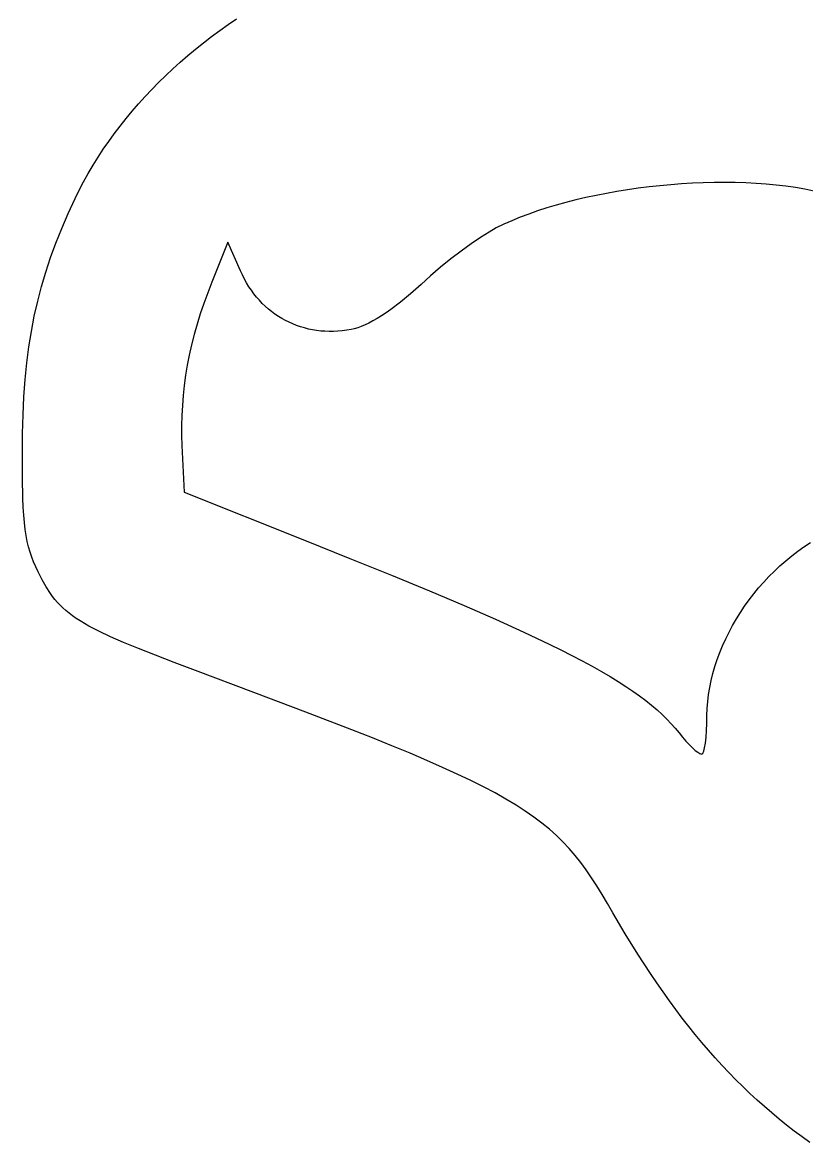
# Model space of a CAD drawing. Extents: x 27 to 7227, y -6929 to 395.
# Drawn here: x 139 to 966, y -5211 to -4029 of the extents above; entities that cross this region are included whole.
import ezdxf

# ---------------------------------------------------------------- set-up
doc = ezdxf.new("R2010")
doc.units = 0

msp = doc.modelspace()

# ---------------------------------------------------------------- linework, layer by layer
at = {"layer": 'Layer 1'}
for p, q in [((355.583675, -4031.73273), (364.559591, -4025.597419)), ((338.116588, -4044.39363), (346.768505, -4037.998558)), ((346.768505, -4037.998558), (355.583675, -4031.73273)), ((321.312542, -4057.566418), (329.630431, -4050.916674)), ((329.630431, -4050.916674), (338.116588, -4044.39363)), ((313.165427, -4064.341592), (321.312542, -4057.566418)), ((297.393549, -4078.263139), (305.191594, -4071.240923)), ((305.191594, -4071.240923), (313.165427, -4064.341592)), ((282.334854, -4092.671141), (289.7738, -4085.406969)), ((289.7738, -4085.406969), (297.393549, -4078.263139)), ((275.079217, -4100.054383), (282.334854, -4092.671141)), ((261.127902, -4115.172992), (268.009397, -4107.555424)), ((268.009397, -4107.555424), (275.079217, -4100.054383)), ((254.437237, -4122.905815), (261.127902, -4115.172992)), ((241.638429, -4138.712139), (247.93991, -4130.752621)), ((247.93991, -4130.752621), (254.437237, -4122.905815)), ((235.5353, -4146.783098), (241.638429, -4138.712139)), ((223.934127, -4163.254247), (229.63303, -4154.964224)), ((229.63303, -4154.964224), (235.5353, -4146.783098)), ((218.441097, -4171.651896), (223.934127, -4163.254247)), ((208.082687, -4188.76498), (213.156448, -4180.155897)), ((213.156448, -4180.155897), (218.441097, -4171.651896)), ((203.222321, -4197.477872), (208.082687, -4188.76498)), ((198.577856, -4206.293303), (203.222321, -4197.477872)), ((788.505389, -4204.339436), (777.200313, -4205.954551)), ((799.88125, -4202.90745), (788.505389, -4204.339436)), ((811.305949, -4201.661499), (799.88125, -4202.90745)), ((822.757539, -4200.60449), (811.305949, -4201.661499)), ((834.214075, -4199.739329), (822.757539, -4200.60449)), ((845.653609, -4199.068924), (834.214075, -4199.739329)), ((857.054197, -4198.596181), (845.653609, -4199.068924)), ((868.393891, -4198.324008), (857.054197, -4198.596181)), ((879.650745, -4198.255309), (868.393891, -4198.324008)), ((890.802813, -4198.392994), (879.650745, -4198.255309)), ((901.828148, -4198.739967), (890.802813, -4198.392994)), ((912.704805, -4199.299137), (901.828148, -4198.739967)), ((923.410836, -4200.073409), (912.704805, -4199.299137)), ((933.924297, -4201.065691), (923.410836, -4200.073409)), ((944.22324, -4202.27889), (933.924297, -4201.065691)), ((954.285719, -4203.715911), (944.22324, -4202.27889)), ((964.089788, -4205.379662), (954.285719, -4203.715911)), ((973.6135, -4207.27305), (964.089788, -4205.379662)), ((186.856711, -4231.111907), (194.1518, -4215.21)), ((194.1518, -4215.21), (198.577856, -4206.293303)), ((722.504812, -4216.675313), (712.085313, -4219.328156)), ((733.126773, -4214.188158), (722.504812, -4216.675313)), ((743.92925, -4211.869598), (733.126773, -4214.188158)), ((754.890297, -4209.722538), (743.92925, -4211.869598)), ((765.987966, -4207.749887), (754.890297, -4209.722538)), ((777.200313, -4205.954551), (765.987966, -4207.749887)), ((682.261048, -4228.251744), (672.870859, -4231.538271)), ((691.941484, -4225.119279), (682.261048, -4228.251744)), ((701.890221, -4222.14378), (691.941484, -4225.119279)), ((712.085313, -4219.328156), (701.890221, -4222.14378)), ((180.141817, -4246.727744), (186.856711, -4231.111907)), ((655.049008, -4238.56188), (646.661238, -4242.293148)), ((663.792864, -4234.975952), (655.049008, -4238.56188)), ((672.870859, -4231.538271), (663.792864, -4234.975952)), ((173.992003, -4262.143556), (180.141817, -4246.727744)), ((631.041097, -4250.482868), (622.119155, -4256.138341)), ((638.6515, -4246.16685), (631.041097, -4250.482868)), ((646.661238, -4242.293148), (638.6515, -4246.16685)), ((168.392153, -4277.445391), (173.992003, -4262.143556)), ((355.283, -4261.24805), (338.6143, -4303.31675)), ((368.7768, -4291.41055), (355.283, -4261.24805)), ((612.211231, -4262.910025), (601.642888, -4270.574675)), ((622.119155, -4256.138341), (612.211231, -4262.910025)), ((601.642888, -4270.574675), (590.739683, -4278.909047)), ((163.327153, -4292.719293), (168.392153, -4277.445391)), ((579.827177, -4287.689897), (569.230929, -4296.693979)), ((590.739683, -4278.909047), (579.827177, -4287.689897)), ((158.781888, -4308.051311), (163.327153, -4292.719293)), ((370.785307, -4295.80534), (368.7768, -4291.41055)), ((372.938719, -4300.058859), (370.785307, -4295.80534)), ((569.230929, -4296.693979), (559.2765, -4305.69805)), ((154.741242, -4323.527489), (158.781888, -4308.051311)), ((338.6143, -4303.31675), (334.176595, -4314.573228)), ((375.233111, -4304.169364), (372.938719, -4300.058859)), ((377.664559, -4308.135111), (375.233111, -4304.169364)), ((380.22914, -4311.954354), (377.664559, -4308.135111)), ((559.2765, -4305.69805), (548.160902, -4315.590455)), ((151.1901, -4339.233875), (154.741242, -4323.527489)), ((334.176595, -4314.573228), (330.087705, -4325.726215)), ((382.922928, -4315.625351), (380.22914, -4311.954354)), ((385.742, -4319.146357), (382.922928, -4315.625351)), ((388.682431, -4322.515628), (385.742, -4319.146357)), ((391.740298, -4325.73142), (388.682431, -4322.515628)), ((548.160902, -4315.590455), (537.473188, -4324.413166)), ((330.087705, -4325.726215), (326.342979, -4336.783852)), ((394.911676, -4328.791989), (391.740298, -4325.73142)), ((398.192641, -4331.695591), (394.911676, -4328.791989)), ((401.579269, -4334.440482), (398.192641, -4331.695591)), ((405.067635, -4337.024917), (401.579269, -4334.440482)), ((527.269167, -4332.138275), (522.365983, -4335.580508)), ((537.473188, -4324.413166), (527.269167, -4332.138275)), ((148.113347, -4355.256515), (151.1901, -4339.233875)), ((326.342979, -4336.783852), (322.937766, -4347.754281)), ((408.653816, -4339.447153), (405.067635, -4337.024917)), ((412.333888, -4341.705445), (408.653816, -4339.447153)), ((416.103925, -4343.79805), (412.333888, -4341.705445)), ((419.960004, -4345.723223), (416.103925, -4343.79805)), ((423.898202, -4347.479221), (419.960004, -4345.723223)), ((504.241526, -4346.4659), (500.117363, -4348.448922)), ((508.535445, -4344.18406), (504.241526, -4346.4659)), ((512.992146, -4341.606889), (508.535445, -4344.18406)), ((517.60465, -4338.737875), (512.992146, -4341.606889)), ((522.365983, -4335.580508), (517.60465, -4338.737875)), ((145.495868, -4371.681455), (148.113347, -4355.256515)), ((319.867415, -4358.645644), (317.127275, -4369.466082)), ((322.937766, -4347.754281), (319.867415, -4358.645644)), ((427.914593, -4349.064298), (423.898202, -4347.479221)), ((432.005253, -4350.476712), (427.914593, -4349.064298)), ((436.166259, -4351.714718), (432.005253, -4350.476712)), ((440.393686, -4352.776572), (436.166259, -4351.714718)), ((444.68361, -4353.660529), (440.393686, -4352.776572)), ((449.032106, -4354.364847), (444.68361, -4353.660529)), ((453.435252, -4354.88778), (449.032106, -4354.364847)), ((457.889121, -4355.227585), (453.435252, -4354.88778)), ((462.389791, -4355.382517), (457.889121, -4355.227585)), ((466.933338, -4355.350833), (462.389791, -4355.382517)), ((471.515836, -4355.130788), (466.933338, -4355.350833)), ((476.133362, -4354.720639), (471.515836, -4355.130788)), ((480.781991, -4354.118641), (476.133362, -4354.720639)), ((485.4578, -4353.32305), (480.781991, -4354.118641)), ((488.833175, -4352.570188), (485.4578, -4353.32305)), ((492.406211, -4351.504554), (488.833175, -4352.570188)), ((496.169932, -4350.129636), (492.406211, -4351.504554)), ((500.117363, -4348.448922), (496.169932, -4350.129636)), ((317.127275, -4369.466082), (314.712695, -4380.223737)), ((143.322548, -4388.594742), (145.495868, -4371.681455)), ((314.712695, -4380.223737), (312.619025, -4390.92675)), ((141.578272, -4406.082422), (143.322548, -4388.594742)), ((312.619025, -4390.92675), (310.841614, -4401.583263)), ((140.247924, -4424.230541), (141.578272, -4406.082422)), ((310.841614, -4401.583263), (309.37581, -4412.201418)), ((309.37581, -4412.201418), (308.216963, -4422.789356)), ((139.316389, -4443.125146), (140.247924, -4424.230541)), ((308.216963, -4422.789356), (307.360422, -4433.355219)), ((307.360422, -4433.355219), (306.801536, -4443.907148)), ((138.768553, -4462.852284), (139.316389, -4443.125146)), ((306.801536, -4443.907148), (306.535654, -4454.453285)), ((138.5893, -4483.498), (138.768553, -4462.852284)), ((306.535654, -4454.453285), (306.558126, -4465.001772)), ((306.558126, -4465.001772), (306.8643, -4475.56075)), ((306.8643, -4475.56075), (309.24555, -4524.77325)), ((138.719522, -4509.592366), (138.5893, -4483.498)), ((139.184605, -4531.22193), (138.719522, -4509.592366)), ((139.5776, -4540.594953), (139.184605, -4531.22193)), ((309.24555, -4524.77325), (436.24555, -4575.57325)), ((140.096169, -4549.130825), (139.5776, -4540.594953)), ((140.754264, -4556.922565), (140.096169, -4549.130825)), ((141.565837, -4564.063188), (140.754264, -4556.922565)), ((142.544843, -4570.645711), (141.565837, -4564.063188)), ((143.705233, -4576.763151), (142.544843, -4570.645711)), ((145.06096, -4582.508526), (143.705233, -4576.763151)), ((146.625977, -4587.974852), (145.06096, -4582.508526)), ((436.24555, -4575.57325), (484.182153, -4594.676965)), ((956.729956, -4587.052767), (963.300624, -4582.37453)), ((963.300624, -4582.37453), (970.018524, -4577.941622)), ((148.414236, -4593.255145), (146.625977, -4587.974852)), ((150.439692, -4598.442423), (148.414236, -4593.255145)), ((484.182153, -4594.676965), (528.109689, -4612.465623)), ((944.058799, -4597.103367), (950.313641, -4591.965867)), ((950.313641, -4591.965867), (956.729956, -4587.052767)), ((152.716295, -4603.629702), (150.439692, -4598.442423)), ((155.258, -4608.91), (152.716295, -4603.629702)), ((932.062026, -4608.00971), (937.972554, -4602.454803)), ((937.972554, -4602.454803), (944.058799, -4597.103367)), ((159.405806, -4617.149965), (155.258, -4608.91)), ((163.623371, -4624.674859), (159.405806, -4617.149965)), ((528.109689, -4612.465623), (568.223495, -4629.03806)), ((920.796608, -4619.688082), (926.334336, -4613.757625)), ((926.334336, -4613.757625), (932.062026, -4608.00971)), ((168.073477, -4631.588165), (163.623371, -4624.674859)), ((568.223495, -4629.03806), (604.718909, -4644.493109)), ((910.319519, -4632.054771), (915.455962, -4625.790619)), ((915.455962, -4625.790619), (920.796608, -4619.688082)), ((170.436602, -4634.847811), (168.073477, -4631.588165)), ((172.918906, -4637.993366), (170.436602, -4634.847811)), ((175.540737, -4641.037764), (172.918906, -4637.993366)), ((178.322441, -4643.993942), (175.540737, -4641.037764)), ((900.687731, -4645.026062), (905.394402, -4638.470073)), ((905.394402, -4638.470073), (910.319519, -4632.054771)), ((181.284367, -4646.874835), (178.322441, -4643.993942)), ((184.446863, -4649.693377), (181.284367, -4646.874835)), ((187.830277, -4652.462504), (184.446863, -4649.693377)), ((191.454956, -4655.195152), (187.830277, -4652.462504)), ((604.718909, -4644.493109), (637.791271, -4658.929606)), ((891.958218, -4658.518245), (896.206629, -4651.712274)), ((896.206629, -4651.712274), (900.687731, -4645.026062)), ((195.341247, -4657.904256), (191.454956, -4655.195152)), ((199.5095, -4660.60275), (195.341247, -4657.904256)), ((208.773279, -4666.019652), (199.5095, -4660.60275)), ((219.409074, -4671.549342), (208.773279, -4666.019652)), ((637.791271, -4658.929606), (667.635919, -4672.446385)), ((884.187951, -4672.447604), (887.949618, -4665.433509)), ((887.949618, -4665.433509), (891.958218, -4658.518245)), ((231.579668, -4677.2953), (219.409074, -4671.549342)), ((245.447844, -4683.361009), (231.579668, -4677.2953)), ((667.635919, -4672.446385), (694.448191, -4685.14228)), ((880.680339, -4679.550064), (884.187951, -4672.447604)), ((261.176382, -4689.849952), (245.447844, -4683.361009)), ((278.928066, -4696.86561), (261.176382, -4689.849952)), ((694.448191, -4685.14228), (706.778229, -4691.213281)), ((874.455766, -4693.978227), (877.433903, -4686.730427)), ((877.433903, -4686.730427), (880.680339, -4679.550064)), ((298.865678, -4704.511465), (278.928066, -4696.86561)), ((706.778229, -4691.213281), (718.423425, -4697.116125)), ((718.423425, -4697.116125), (729.408196, -4702.863165)), ((869.332871, -4708.634285), (871.753048, -4701.283002)), ((871.753048, -4701.283002), (874.455766, -4693.978227)), ((321.152, -4712.891), (298.865678, -4704.511465)), ((382.965051, -4736.010132), (321.152, -4712.891)), ((729.408196, -4702.863165), (739.75696, -4708.466756)), ((739.75696, -4708.466756), (749.494133, -4713.939251)), ((867.202357, -4716.021614), (869.332871, -4708.634285)), ((749.494133, -4713.939251), (758.644134, -4719.293006)), ((758.644134, -4719.293006), (767.231379, -4724.540374)), ((767.231379, -4724.540374), (775.280286, -4729.69371)), ((863.838804, -4730.862552), (865.368627, -4723.434524)), ((865.368627, -4723.434524), (867.202357, -4716.021614)), ((437.78202, -4756.75499), (382.965051, -4736.010132)), ((775.280286, -4729.69371), (782.815271, -4734.765368)), ((782.815271, -4734.765368), (789.860753, -4739.767703)), ((862.620007, -4738.295232), (863.838804, -4730.862552)), ((789.860753, -4739.767703), (796.441149, -4744.713069)), ((796.441149, -4744.713069), (802.580875, -4749.613819)), ((861.143984, -4753.132695), (861.71936, -4745.722101)), ((861.71936, -4745.722101), (862.620007, -4738.295232)), ((486.122643, -4775.430209), (437.78202, -4756.75499)), ((802.580875, -4749.613819), (808.304349, -4754.482309)), ((808.304349, -4754.482309), (813.635989, -4759.330893)), ((813.635989, -4759.330893), (818.600212, -4764.171924)), ((860.792779, -4768.670039), (860.9013, -4760.51705)), ((860.901, -4760.51655), (861.143984, -4753.132695)), ((860.9013, -4760.51705), (860.901, -4760.51655)), ((818.600212, -4764.171924), (823.221435, -4769.017758)), ((823.221435, -4769.017758), (827.524075, -4773.880749)), ((860.47962, -4776.33003), (860.792779, -4768.670039)), ((508.026742, -4784.086902), (486.122643, -4775.430209)), ((528.506655, -4792.340422), (508.026742, -4784.086902)), ((827.524075, -4773.880749), (831.53255, -4778.77325)), ((831.53255, -4778.77325), (835.127681, -4783.146612)), ((835.127681, -4783.146612), (838.713514, -4787.268834)), ((859.3138, -4789.389681), (859.980426, -4783.30169)), ((859.980426, -4783.30169), (860.47962, -4776.33003)), ((547.627349, -4800.228849), (528.506655, -4792.340422)), ((838.713514, -4787.268834), (842.20633, -4791.037596)), ((842.20633, -4791.037596), (845.522413, -4794.350575)), ((845.522413, -4794.350575), (848.578043, -4797.105451)), ((857.552667, -4798.133316), (858.498346, -4794.398669)), ((858.498346, -4794.398669), (859.3138, -4789.389681)), ((565.453792, -4807.790261), (547.627349, -4800.228849)), ((582.05095, -4815.062739), (565.453792, -4807.790261)), ((848.578043, -4797.105451), (851.289505, -4799.199903)), ((851.289505, -4799.199903), (853.573079, -4800.53161)), ((853.573079, -4800.53161), (854.528248, -4800.879458)), ((854.528248, -4800.879458), (855.34505, -4800.99825)), ((855.34505, -4800.99825), (855.930673, -4800.918604)), ((855.930673, -4800.918604), (856.495367, -4800.398289)), ((856.495367, -4800.398289), (857.036807, -4799.46172)), ((857.036807, -4799.46172), (857.552667, -4798.133316)), ((597.48379, -4822.084361), (582.05095, -4815.062739)), ((611.817279, -4828.893207), (597.48379, -4822.084361)), ((625.116385, -4835.527355), (611.817279, -4828.893207)), ((637.446074, -4842.024884), (625.116385, -4835.527355)), ((648.871312, -4848.423875), (637.446074, -4842.024884)), ((659.457068, -4854.762406), (648.871312, -4848.423875)), ((669.268308, -4861.078555), (659.457068, -4854.762406)), ((678.369999, -4867.410404), (669.268308, -4861.078555)), ((686.827108, -4873.796029), (678.369999, -4867.410404)), ((694.704602, -4880.273512), (686.827108, -4873.796029)), ((702.067448, -4886.88093), (694.704602, -4880.273512)), ((708.980613, -4893.656363), (702.067448, -4886.88093)), ((715.509064, -4900.637891), (708.980613, -4893.656363)), ((721.717768, -4907.863591), (715.509064, -4900.637891)), ((727.671691, -4915.371545), (721.717768, -4907.863591)), ((733.435802, -4923.19983), (727.671691, -4915.371545)), ((739.075066, -4931.386525), (733.435802, -4923.19983)), ((744.654451, -4939.969711), (739.075066, -4931.386525)), ((750.238923, -4948.987466), (744.654451, -4939.969711)), ((755.893451, -4958.477869), (750.238923, -4948.987466)), ((761.683, -4968.479), (755.893451, -4958.477869)), ((774.794239, -4990.753096), (761.683, -4968.479)), ((787.955508, -5012.057511), (774.794239, -4990.753096)), ((801.198198, -5032.427125), (787.955508, -5012.057511)), ((807.859885, -5042.272281), (801.198198, -5032.427125)), ((814.553698, -5051.896816), (807.859885, -5042.272281)), ((821.283562, -5061.305089), (814.553698, -5051.896816)), ((828.0534, -5070.501462), (821.283562, -5061.305089)), ((834.867135, -5079.490293), (828.0534, -5070.501462)), ((841.728692, -5088.275943), (834.867135, -5079.490293)), ((848.641995, -5096.862772), (841.728692, -5088.275943)), ((855.610967, -5105.255138), (848.641995, -5096.862772)), ((862.639531, -5113.457403), (855.610967, -5105.255138)), ((869.731612, -5121.473925), (862.639531, -5113.457403)), ((876.891134, -5129.309065), (869.731612, -5121.473925)), ((884.122021, -5136.967183), (876.891134, -5129.309065)), ((891.428195, -5144.452638), (884.122021, -5136.967183)), ((898.813581, -5151.769791), (891.428195, -5144.452638)), ((906.282103, -5158.923001), (898.813581, -5151.769791)), ((913.837684, -5165.916628), (906.282103, -5158.923001)), ((921.484249, -5172.755031), (913.837684, -5165.916628)), ((929.22572, -5179.442572), (921.484249, -5172.755031)), ((937.066023, -5185.983609), (929.22572, -5179.442572)), ((945.00908, -5192.382502), (937.066023, -5185.983609)), ((953.058815, -5198.643612), (945.00908, -5192.382502)), ((961.219153, -5204.771298), (953.058815, -5198.643612)), ((969.494016, -5210.76992), (961.219153, -5204.771298))]:
    msp.add_line(p, q, dxfattribs=at)

doc.saveas('drawing.dxf')
